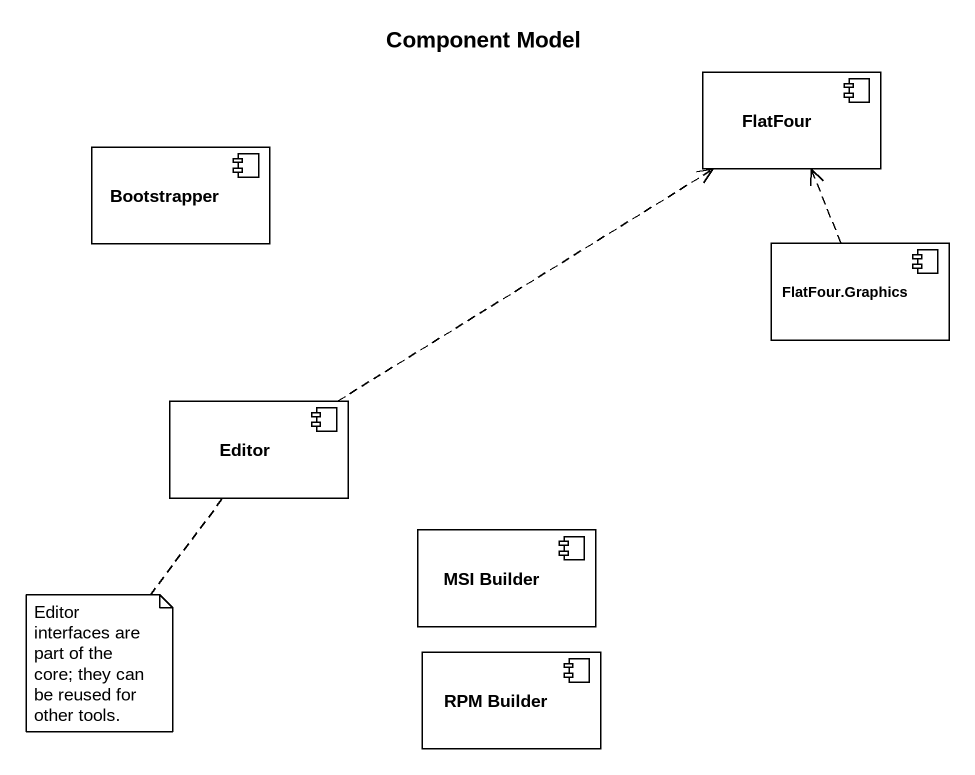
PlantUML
@startuml
title Component Model
component FlatFour
component Bootstrapper
component "FlatFour.Graphics" as FlatFour_Graphics
component Editor
component "MSI Builder" as MSI_Builder
component "RPM Builder" as RPM_Builder
FlatFour_Graphics .up.> FlatFour
Editor .up.> FlatFour
note bottom of Editor : Editor interfaces are part of the core; they can be reused for other tools.
@enduml
